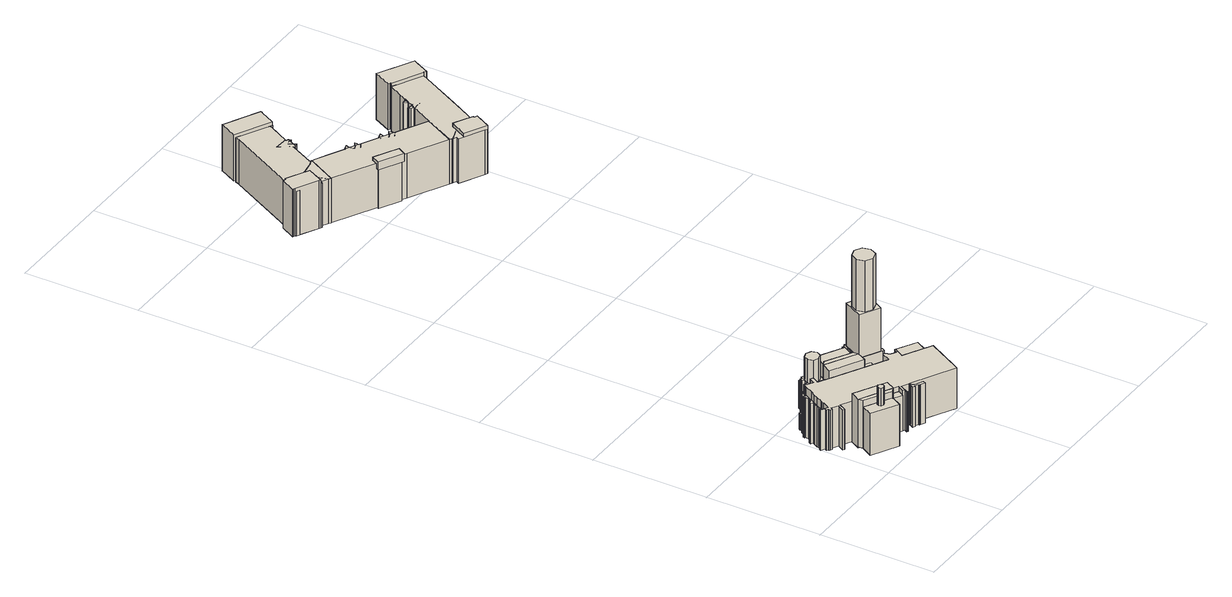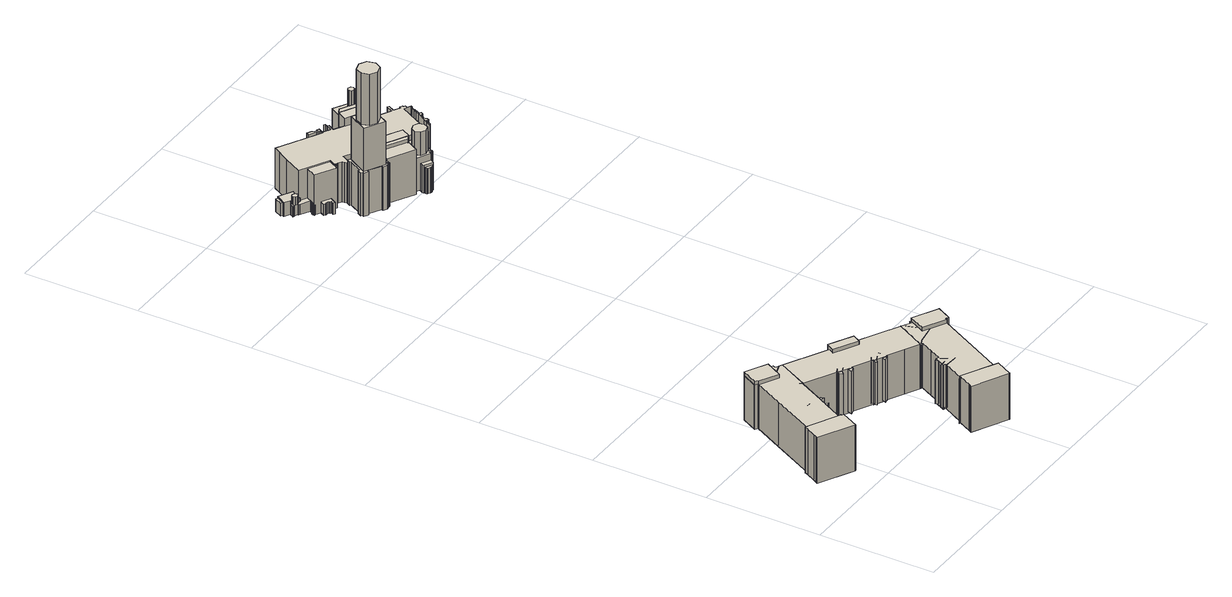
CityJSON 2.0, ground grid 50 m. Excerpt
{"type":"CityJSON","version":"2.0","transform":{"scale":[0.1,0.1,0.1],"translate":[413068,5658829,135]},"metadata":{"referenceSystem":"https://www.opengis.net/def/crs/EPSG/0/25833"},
"CityObjects":{
"building1":{"type":"Building","attributes":{"name":"St. Martin","Gemeindeschluessel":14612000,"QualitaetDacherkennung":100,"Geometrietyp2DReferenz":"3000","function":"31001_3041","roofType":"9999"},"children":["building1-1","building1-2","building1-3","building1-4","building1-5","building1-6","building1-7","building1-8","building1-9","building1-10","building1-11","building1-12","building1-13","building1-14","building1-15","building1-16","building1-17","building1-18","building1-19","building1-20","building1-21","building1-22","building1-23","building1-24","building1-25","building1-26","building1-27","building1-28","building1-29","building1-30"]},
"building1-1":{"type":"BuildingPart","attributes":{"Dachtyp_tdc":"tdcHipAndGableRoof","Dachneigung":68.82,"QualitaetDacherkennung":100,"Geometrietyp2DReferenz":"3000","measuredHeight":22.69,"roofType":"5000"},"parents":["building1"],"geometry":[{"type":"Solid","lod":"1","boundaries":[[[[0,1,2,3]],[[4,5,6,7]],[[3,5,4,0]],[[2,6,5,3]],[[1,7,6,2]],[[0,4,7,1]]]]}]},
"building1-2":{"type":"BuildingPart","attributes":{"Dachtyp_tdc":"tdcTentRoof","Dachneigung":77.51,"QualitaetDacherkennung":100,"Geometrietyp2DReferenz":"3000","measuredHeight":10.78,"roofType":"4000"},"parents":["building1"],"geometry":[{"type":"Solid","lod":"1","boundaries":[[[[8,9,10,11,12,13,14,15]],[[16,17,18,19,20,21,22,23]],[[15,17,16,8]],[[14,18,17,15]],[[13,19,18,14]],[[12,20,19,13]],[[11,21,20,12]],[[10,22,21,11]],[[9,23,22,10]],[[8,16,23,9]]]]}]},
"building1-3":{"type":"BuildingPart","attributes":{"Dachtyp_tdc":"tdcPyramidRoof","Dachneigung":63.6,"QualitaetDacherkennung":100,"Geometrietyp2DReferenz":"3000","measuredHeight":28.22,"roofType":"4000"},"parents":["building1"],"geometry":[{"type":"Solid","lod":"1","boundaries":[[[[24,25,26,27]],[[28,29,30,31]],[[27,29,28,24]],[[26,30,29,27]],[[25,31,30,26]],[[24,28,31,25]]]]}]},
"building1-4":{"type":"BuildingPart","attributes":{"Dachtyp_tdc":"tdcLeanToRoof","Dachneigung":0,"QualitaetDacherkennung":100,"Geometrietyp2DReferenz":"3000","measuredHeight":7.08,"roofType":"2100"},"parents":["building1"],"geometry":[{"type":"Solid","lod":"1","boundaries":[[[[32,33,34,35,36,37,38,39,40,41,42,43,44,45,46,47,48,49]],[[50,51,52,53,54,55,56,57,58,59,60,61,62,63,64,65,66,67]],[[49,51,50,32]],[[48,52,51,49]],[[47,53,52,48]],[[46,54,53,47]],[[45,55,54,46]],[[44,56,55,45]],[[43,57,56,44]],[[42,58,57,43]],[[41,59,58,42]],[[40,60,59,41]],[[39,61,60,40]],[[38,62,61,39]],[[37,63,62,38]],[[36,64,63,37]],[[35,65,64,36]],[[34,66,65,35]],[[33,67,66,34]],[[32,50,67,33]]]]}]},
"building1-5":{"type":"BuildingPart","attributes":{"Dachtyp_tdc":"tdcHipAndGableRoof","Dachneigung":76.79,"QualitaetDacherkennung":100,"Geometrietyp2DReferenz":"3000","measuredHeight":4.2,"roofType":"5000"},"parents":["building1"],"geometry":[{"type":"Solid","lod":"1","boundaries":[[[[68,69,70,71]],[[43,72,73,44]],[[71,72,43,68]],[[70,73,72,71]],[[69,44,73,70]],[[68,43,44,69]]]]}]},
"building1-6":{"type":"BuildingPart","attributes":{"Dachtyp_tdc":"tdcHipAndGableRoof","Dachneigung":63.6,"QualitaetDacherkennung":100,"Geometrietyp2DReferenz":"3000","measuredHeight":28.6,"roofType":"5000"},"parents":["building1"],"geometry":[{"type":"Solid","lod":"1","boundaries":[[[[74,75,26,25]],[[76,77,78,79]],[[25,77,76,74]],[[26,78,77,25]],[[75,79,78,26]],[[74,76,79,75]]]]}]},
"building1-7":{"type":"BuildingPart","attributes":{"Dachtyp_tdc":"tdcHipAndGableRoof","Dachneigung":50.81,"QualitaetDacherkennung":100,"Geometrietyp2DReferenz":"3000","measuredHeight":17.02,"roofType":"5000"},"parents":["building1"],"geometry":[{"type":"Solid","lod":"1","boundaries":[[[[80,81,82,83]],[[76,84,85,86]],[[83,84,76,80]],[[82,85,84,83]],[[81,86,85,82]],[[80,76,86,81]]]]}]},
"building1-8":{"type":"BuildingPart","attributes":{"Dachtyp_tdc":"tdcHipAndGableRoof","Dachneigung":49.84,"QualitaetDacherkennung":100,"Geometrietyp2DReferenz":"3000","measuredHeight":16.74,"roofType":"5000"},"parents":["building1"],"geometry":[{"type":"Solid","lod":"1","boundaries":[[[[87,88,89,90]],[[91,92,93,94]],[[90,92,91,87]],[[89,93,92,90]],[[88,94,93,89]],[[87,91,94,88]]]]}]},
"building1-9":{"type":"BuildingPart","attributes":{"Dachtyp_tdc":"tdcTentRoof","Dachneigung":72.78,"QualitaetDacherkennung":100,"Geometrietyp2DReferenz":"3000","measuredHeight":15.07,"roofType":"4000"},"parents":["building1"],"geometry":[{"type":"Solid","lod":"1","boundaries":[[[[95,96,97,98,99,100,101,102]],[[103,104,105,106,107,108,109,110]],[[102,104,103,95]],[[101,105,104,102]],[[100,106,105,101]],[[99,107,106,100]],[[98,108,107,99]],[[97,109,108,98]],[[96,110,109,97]],[[95,103,110,96]]]]}]},
"building1-10":{"type":"BuildingPart","attributes":{"Dachtyp_tdc":"tdcLeanToRoof","Dachneigung":0,"QualitaetDacherkennung":100,"Geometrietyp2DReferenz":"3000","measuredHeight":14.94,"roofType":"2100"},"parents":["building1"],"geometry":[{"type":"Solid","lod":"1","boundaries":[[[[111,112,113,114,115,116,117,118,119,120,121,122,123,124,125,126,127,128,129,130]],[[131,132,133,134,135,136,137,138,139,140,141,142,143,144,145,146,147,148,149,150]],[[130,132,131,111]],[[129,133,132,130]],[[128,134,133,129]],[[127,135,134,128]],[[126,136,135,127]],[[125,137,136,126]],[[124,138,137,125]],[[123,139,138,124]],[[122,140,139,123]],[[121,141,140,122]],[[120,142,141,121]],[[119,143,142,120]],[[118,144,143,119]],[[117,145,144,118]],[[116,146,145,117]],[[115,147,146,116]],[[114,148,147,115]],[[113,149,148,114]],[[112,150,149,113]],[[111,131,150,112]]]]}]},
"building1-11":{"type":"BuildingPart","attributes":{"Dachtyp_tdc":"tdcHipAndGableRoof","Dachneigung":56.53,"QualitaetDacherkennung":100,"Geometrietyp2DReferenz":"3000","measuredHeight":28.42,"roofType":"5000"},"parents":["building1"],"geometry":[{"type":"Solid","lod":"1","boundaries":[[[[151,152,153,154,155,156,157,158,159,160,161,162,163,164,165,166,167,168,169,170,171,172,173,174,175,176,177,178,179,180,181,182,183,184,185,186,187,188,189,190,191,192,193,194,195,196,197,198,199,200,201,202,203,204,205,206,207,208,209,210,211,212,213,214,215,216,217,218,219,220,221,222,223,224,225,226,227,228,229,230,231,232,233,234,235,236,237,238,239,240,241,242,243,244,245,246,247,248,249,250,251,252,253,254]],[[255,256,257,258,259,260,261,262,263,264,265,266,267,268,269,270,271,272,273,274,275,276,277,278,279,280,281,282,283,284,285,286,287,288,289,290,291,292,293,294,295,296,297,298,299,300,301,302,303,304,305,306,307,308,309,310,311,312,313,314,315,316,317,318,319,320,321,322,323,324,325,326,327,328,329,330,331,332,333,334,335,336,337,338,339,340,341,342,343,344,345,346,347,348,349,350,351,352,353,354,355,356,357,358]],[[254,256,255,151]],[[253,257,256,254]],[[252,258,257,253]],[[251,259,258,252]],[[250,260,259,251]],[[249,261,260,250]],[[248,262,261,249]],[[247,263,262,248]],[[246,264,263,247]],[[245,265,264,246]],[[244,266,265,245]],[[243,267,266,244]],[[242,268,267,243]],[[241,269,268,242]],[[240,270,269,241]],[[239,271,270,240]],[[238,272,271,239]],[[237,273,272,238]],[[236,274,273,237]],[[235,275,274,236]],[[234,276,275,235]],[[233,277,276,234]],[[232,278,277,233]],[[231,279,278,232]],[[230,280,279,231]],[[229,281,280,230]],[[228,282,281,229]],[[227,283,282,228]],[[226,284,283,227]],[[225,285,284,226]],[[224,286,285,225]],[[223,287,286,224]],[[222,288,287,223]],[[221,289,288,222]],[[220,290,289,221]],[[219,291,290,220]],[[218,292,291,219]],[[217,293,292,218]],[[216,294,293,217]],[[215,295,294,216]],[[214,296,295,215]],[[213,297,296,214]],[[212,298,297,213]],[[211,299,298,212]],[[210,300,299,211]],[[209,301,300,210]],[[208,302,301,209]],[[207,303,302,208]],[[206,304,303,207]],[[205,305,304,206]],[[204,306,305,205]],[[203,307,306,204]],[[202,308,307,203]],[[201,309,308,202]],[[200,310,309,201]],[[199,311,310,200]],[[198,312,311,199]],[[197,313,312,198]],[[196,314,313,197]],[[195,315,314,196]],[[194,316,315,195]],[[193,317,316,194]],[[192,318,317,193]],[[191,319,318,192]],[[190,320,319,191]],[[189,321,320,190]],[[188,322,321,189]],[[187,323,322,188]],[[186,324,323,187]],[[185,325,324,186]],[[184,326,325,185]],[[183,327,326,184]],[[182,328,327,183]],[[181,329,328,182]],[[180,330,329,181]],[[179,331,330,180]],[[178,332,331,179]],[[177,333,332,178]],[[176,334,333,177]],[[175,335,334,176]],[[174,336,335,175]],[[173,337,336,174]],[[172,338,337,173]],[[171,339,338,172]],[[170,340,339,171]],[[169,341,340,170]],[[168,342,341,169]],[[167,343,342,168]],[[166,344,343,167]],[[165,345,344,166]],[[164,346,345,165]],[[163,347,346,164]],[[162,348,347,163]],[[161,349,348,162]],[[160,350,349,161]],[[159,351,350,160]],[[158,352,351,159]],[[157,353,352,158]],[[156,354,353,157]],[[155,355,354,156]],[[154,356,355,155]],[[153,357,356,154]],[[152,358,357,153]],[[151,255,358,152]]]]}]},
"building1-12":{"type":"BuildingPart","attributes":{"Dachtyp_tdc":"tdcGableRoof","Dachneigung":63.67,"QualitaetDacherkennung":100,"Geometrietyp2DReferenz":"3000","measuredHeight":15.06,"roofType":"3100"},"parents":["building1"],"geometry":[{"type":"Solid","lod":"1","boundaries":[[[[359,360,361,362,363]],[[364,365,366,367,368]],[[363,365,364,359]],[[362,366,365,363]],[[361,367,366,362]],[[360,368,367,361]],[[359,364,368,360]]]]}]},
"building1-13":{"type":"BuildingPart","attributes":{"Dachtyp_tdc":"tdcTentRoof","Dachneigung":75.73,"QualitaetDacherkennung":100,"Geometrietyp2DReferenz":"3000","measuredHeight":15.06,"roofType":"4000"},"parents":["building1"],"geometry":[{"type":"Solid","lod":"1","boundaries":[[[[369,370,371,372,373,374,375,376,377,378,379,380,381]],[[382,368,383,384,385,386,387,388,389,390,391,392,364]],[[381,368,382,369]],[[380,383,368,381]],[[379,384,383,380]],[[378,385,384,379]],[[377,386,385,378]],[[376,387,386,377]],[[375,388,387,376]],[[374,389,388,375]],[[373,390,389,374]],[[372,391,390,373]],[[371,392,391,372]],[[370,364,392,371]],[[369,382,364,370]]]]}]},
"building1-14":{"type":"BuildingPart","attributes":{"Dachtyp_tdc":"tdcLeanToRoof","Dachneigung":0,"QualitaetDacherkennung":100,"Geometrietyp2DReferenz":"3000","measuredHeight":13.49,"roofType":"2100"},"parents":["building1"],"geometry":[{"type":"Solid","lod":"1","boundaries":[[[[393,394,395,396]],[[397,398,399,400]],[[396,398,397,393]],[[395,399,398,396]],[[394,400,399,395]],[[393,397,400,394]]]]}]},
"building1-15":{"type":"BuildingPart","attributes":{"Dachtyp_tdc":"tdcHipAndGableRoof","Dachneigung":63.6,"QualitaetDacherkennung":100,"Geometrietyp2DReferenz":"3000","measuredHeight":28.35,"roofType":"5000"},"parents":["building1"],"geometry":[{"type":"Solid","lod":"1","boundaries":[[[[401,402,403,404]],[[91,405,406,407]],[[404,405,91,401]],[[403,406,405,404]],[[402,407,406,403]],[[401,91,407,402]]]]}]},
"building1-16":{"type":"BuildingPart","attributes":{"Dachtyp_tdc":"tdcPyramidRoof","Dachneigung":63.6,"QualitaetDacherkennung":100,"Geometrietyp2DReferenz":"3000","measuredHeight":28.27,"roofType":"4000"},"parents":["building1"],"geometry":[{"type":"Solid","lod":"1","boundaries":[[[[408,404,403,409]],[[398,410,411,412]],[[409,410,398,408]],[[403,411,410,409]],[[404,412,411,403]],[[408,398,412,404]]]]}]},
"building1-17":{"type":"BuildingPart","attributes":{"Dachtyp_tdc":"tdcGableRoof","Dachneigung":59.53,"QualitaetDacherkennung":100,"Geometrietyp2DReferenz":"3000","measuredHeight":25.54,"roofType":"3100"},"parents":["building1"],"geometry":[{"type":"Solid","lod":"1","boundaries":[[[[413,414,415,416]],[[398,417,418,410]],[[416,417,398,413]],[[415,418,417,416]],[[414,410,418,415]],[[413,398,410,414]]]]}]},
"building1-18":{"type":"BuildingPart","attributes":{"Dachtyp_tdc":"tdcHipAndGableRoof","Dachneigung":44.56,"QualitaetDacherkennung":100,"Geometrietyp2DReferenz":"3000","measuredHeight":17.36,"roofType":"5000"},"parents":["building1"],"geometry":[{"type":"Solid","lod":"1","boundaries":[[[[419,420,421,422]],[[423,424,425,426]],[[422,424,423,419]],[[421,425,424,422]],[[420,426,425,421]],[[419,423,426,420]]]]}]},
"building1-19":{"type":"BuildingPart","attributes":{"Dachtyp_tdc":"tdcLeanToRoof","Dachneigung":0,"QualitaetDacherkennung":100,"Geometrietyp2DReferenz":"3000","measuredHeight":13.47,"roofType":"2100"},"parents":["building1"],"geometry":[{"type":"Solid","lod":"1","boundaries":[[[[427,428,429,430]],[[431,432,410,418]],[[430,432,431,427]],[[429,410,432,430]],[[428,418,410,429]],[[427,431,418,428]]]]}]},
"building1-20":{"type":"BuildingPart","attributes":{"Dachtyp_tdc":"tdcLeanToRoof","Dachneigung":0,"QualitaetDacherkennung":100,"Geometrietyp2DReferenz":"3000","measuredHeight":13.6,"roofType":"2100"},"parents":["building1"],"geometry":[{"type":"Solid","lod":"1","boundaries":[[[[433,434,435,436]],[[437,438,439,440]],[[436,438,437,433]],[[435,439,438,436]],[[434,440,439,435]],[[433,437,440,434]]]]}]},
"building1-21":{"type":"BuildingPart","attributes":{"Dachtyp_tdc":"tdcLeanToRoof","Dachneigung":0,"QualitaetDacherkennung":100,"Geometrietyp2DReferenz":"3000","measuredHeight":14.94,"roofType":"2100"},"parents":["building1"],"geometry":[{"type":"Solid","lod":"1","boundaries":[[[[441,442,443,444]],[[445,446,447,448]],[[444,446,445,441]],[[443,447,446,444]],[[442,448,447,443]],[[441,445,448,442]]]]}]},
"building1-22":{"type":"BuildingPart","attributes":{"Dachtyp_tdc":"tdcTentRoof","Dachneigung":82.17,"QualitaetDacherkennung":100,"Geometrietyp2DReferenz":"3000","measuredHeight":38.2,"roofType":"4000"},"parents":["building1"],"geometry":[{"type":"Solid","lod":"1","boundaries":[[[[449,450,451,452,453,454,455,456]],[[457,458,459,460,461,462,463,464]],[[456,458,457,449]],[[455,459,458,456]],[[454,460,459,455]],[[453,461,460,454]],[[452,462,461,453]],[[451,463,462,452]],[[450,464,463,451]],[[449,457,464,450]]]]}]},
"building1-23":{"type":"BuildingPart","attributes":{"Dachtyp_tdc":"tdcLeanToRoof","Dachneigung":0,"QualitaetDacherkennung":100,"Geometrietyp2DReferenz":"3000","measuredHeight":19.32,"roofType":"2100"},"parents":["building1"],"geometry":[{"type":"Solid","lod":"1","boundaries":[[[[465,466,467,468]],[[469,470,471,472]],[[468,470,469,465]],[[467,471,470,468]],[[466,472,471,467]],[[465,469,472,466]]]]}]},
"building1-24":{"type":"BuildingPart","attributes":{"Dachtyp_tdc":"tdcLeanToRoof","Dachneigung":0,"QualitaetDacherkennung":100,"Geometrietyp2DReferenz":"3000","measuredHeight":19.41,"roofType":"2100"},"parents":["building1"],"geometry":[{"type":"Solid","lod":"1","boundaries":[[[[473,474,475,476,477,478,479,480,481,482,483,484,485,486,487,488,489,490,491,492,493,494,495,496,497,498,499,500,501]],[[502,503,504,505,506,507,437,508,509,510,511,512,513,514,515,516,517,518,519,520,521,522,523,524,525,526,527,528,529]],[[501,503,502,473]],[[500,504,503,501]],[[499,505,504,500]],[[498,506,505,499]],[[497,507,506,498]],[[496,437,507,497]],[[495,508,437,496]],[[494,509,508,495]],[[493,510,509,494]],[[492,511,510,493]],[[491,512,511,492]],[[490,513,512,491]],[[489,514,513,490]],[[488,515,514,489]],[[487,516,515,488]],[[486,517,516,487]],[[485,518,517,486]],[[484,519,518,485]],[[483,520,519,484]],[[482,521,520,483]],[[481,522,521,482]],[[480,523,522,481]],[[479,524,523,480]],[[478,525,524,479]],[[477,526,525,478]],[[476,527,526,477]],[[475,528,527,476]],[[474,529,528,475]],[[473,502,529,474]]]]}]},
"building1-25":{"type":"BuildingPart","attributes":{"Dachtyp_tdc":"tdcGableRoof","Dachneigung":49.99,"QualitaetDacherkennung":100,"Geometrietyp2DReferenz":"3000","measuredHeight":20.84,"roofType":"3100"},"parents":["building1"],"geometry":[{"type":"Solid","lod":"1","boundaries":[[[[530,531,532,533]],[[445,534,535,446]],[[533,534,445,530]],[[532,535,534,533]],[[531,446,535,532]],[[530,445,446,531]]]]}]},
"building1-26":{"type":"BuildingPart","attributes":{"Dachtyp_tdc":"tdcGableRoof","Dachneigung":50.16,"QualitaetDacherkennung":100,"Geometrietyp2DReferenz":"3000","measuredHeight":6.38,"roofType":"3100"},"parents":["building1"],"geometry":[{"type":"Solid","lod":"1","boundaries":[[[[536,537,538,539,540,541,542,543,544,545,546,547,548,549,550,551]],[[552,553,554,555,556,557,558,559,560,561,562,563,564,565,566,567]],[[550,553,552,551]],[[549,554,553,550]],[[548,555,554,549]],[[547,556,555,548]],[[546,557,556,547]],[[545,558,557,546]],[[544,559,558,545]],[[543,560,559,544]],[[542,561,560,543]],[[541,562,561,542]],[[540,563,562,541]],[[539,564,563,540]],[[538,565,564,539]],[[537,566,565,538]],[[536,567,566,537]],[[551,552,567,536]]]]}]},
"building1-27":{"type":"BuildingPart","attributes":{"Dachtyp_tdc":"tdcHipAndGableRoof","Dachneigung":49.87,"QualitaetDacherkennung":100,"Geometrietyp2DReferenz":"3000","measuredHeight":7.67,"roofType":"5000"},"parents":["building1"],"geometry":[{"type":"Solid","lod":"1","boundaries":[[[[568,569,570,571,572,573,574,575,576,577]],[[578,275,579,580,581,582,583,584,585,586]],[[577,578,586,568]],[[576,275,578,577]],[[575,579,275,576]],[[574,580,579,575]],[[573,581,580,574]],[[572,582,581,573]],[[571,583,582,572]],[[570,584,583,571]],[[569,585,584,570]],[[568,586,585,569]]]]}]},
"building1-28":{"type":"BuildingPart","attributes":{"Dachtyp_tdc":"tdcLeanToRoof","Dachneigung":0,"QualitaetDacherkennung":100,"Geometrietyp2DReferenz":"3000","measuredHeight":4.58,"roofType":"2100"},"parents":["building1"],"geometry":[{"type":"Solid","lod":"1","boundaries":[[[[587,588,589,590,591,592,593,594,595,596,597,598,599,600,601,602,603,604,605,606,607,608,609]],[[610,611,612,613,614,615,616,617,618,619,620,621,622,623,624,625,626,627,628,629,630,631,632]],[[609,611,610,587]],[[608,612,611,609]],[[607,613,612,608]],[[606,614,613,607]],[[605,615,614,606]],[[604,616,615,605]],[[603,617,616,604]],[[602,618,617,603]],[[601,619,618,602]],[[600,620,619,601]],[[599,621,620,600]],[[598,622,621,599]],[[597,623,622,598]],[[596,624,623,597]],[[595,625,624,596]],[[594,626,625,595]],[[593,627,626,594]],[[592,628,627,593]],[[591,629,628,592]],[[590,630,629,591]],[[589,631,630,590]],[[588,632,631,589]],[[587,610,632,588]]]]}]},
"building1-29":{"type":"BuildingPart","attributes":{"Dachtyp_tdc":"tdcTentRoof","Dachneigung":47.16,"QualitaetDacherkennung":100,"Geometrietyp2DReferenz":"3000","measuredHeight":4.19,"roofType":"4000"},"parents":["building1"],"geometry":[{"type":"Solid","lod":"1","boundaries":[[[[633,634,635,636,637,638,639,640]],[[641,642,643,644,645,646,647,648]],[[640,642,641,633]],[[639,643,642,640]],[[638,644,643,639]],[[637,645,644,638]],[[636,646,645,637]],[[635,647,646,636]],[[634,648,647,635]],[[633,641,648,634]]]]}]},
"building1-30":{"type":"BuildingPart","attributes":{"Dachtyp_tdc":"tdcHipAndGableRoof","Dachneigung":76.8,"QualitaetDacherkennung":100,"Geometrietyp2DReferenz":"3000","measuredHeight":6.94,"roofType":"5000"},"parents":["building1"],"geometry":[{"type":"Solid","lod":"1","boundaries":[[[[649,650,651,652]],[[653,654,655,656]],[[652,654,653,649]],[[651,655,654,652]],[[650,656,655,651]],[[649,653,656,650]]]]}]},
"building2":{"type":"Building","attributes":{"name":"Landesamt für Geobasisinformation Sachsen","Gemeindeschluessel":14612000,"QualitaetDacherkennung":100,"Geometrietyp2DReferenz":"3000","function":"31001_3010","roofType":"9999"},"children":["building2-1","building2-2","building2-3","building2-4","building2-5","building2-6","building2-7","building2-8","building2-9","building2-10","building2-11","building2-12"]},
"building2-1":{"type":"BuildingPart","attributes":{"Dachtyp_tdc":"tdcGambrelRoof","Dachneigung":39.27,"QualitaetDacherkennung":100,"Geometrietyp2DReferenz":"3000","measuredHeight":21.14,"roofType":"9999"},"parents":["building2"],"geometry":[{"type":"Solid","lod":"1","boundaries":[[[[657,658,659,660,661,662,663,664,665,666,667,668,669,670,671]],[[672,673,674,675,676,677,678,679,680,681,682,683,684,685,686]],[[671,673,672,657]],[[670,674,673,671]],[[669,675,674,670]],[[668,676,675,669]],[[667,677,676,668]],[[666,678,677,667]],[[665,679,678,666]],[[664,680,679,665]],[[663,681,680,664]],[[662,682,681,663]],[[661,683,682,662]],[[660,684,683,661]],[[659,685,684,660]],[[658,686,685,659]],[[657,672,686,658]]]]}]},
"building2-2":{"type":"BuildingPart","attributes":{"Dachtyp_tdc":"tdcHipRoof","Dachneigung":19.8,"QualitaetDacherkennung":100,"Geometrietyp2DReferenz":"3000","measuredHeight":22.35,"roofType":"3200"},"parents":["building2"],"geometry":[{"type":"Solid","lod":"1","boundaries":[[[[687,688,689,690,691,692,693,694,695,696,697]],[[698,699,700,701,702,703,704,705,706,707,708]],[[697,699,698,687]],[[696,700,699,697]],[[695,701,700,696]],[[694,702,701,695]],[[693,703,702,694]],[[692,704,703,693]],[[691,705,704,692]],[[690,706,705,691]],[[689,707,706,690]],[[688,708,707,689]],[[687,698,708,688]]]]}]},
"building2-3":{"type":"BuildingPart","attributes":{"Dachtyp_tdc":"tdcGambrelRoof","Dachneigung":39.27,"QualitaetDacherkennung":100,"Geometrietyp2DReferenz":"3000","measuredHeight":21.13,"roofType":"9999"},"parents":["building2"],"geometry":[{"type":"Solid","lod":"1","boundaries":[[[[709,710,711,712,713,714,715,716,717,718,719,720,721,722,723]],[[724,725,726,727,728,729,730,731,732,733,734,735,736,737,738]],[[723,725,724,709]],[[722,726,725,723]],[[721,727,726,722]],[[720,728,727,721]],[[719,729,728,720]],[[718,730,729,719]],[[717,731,730,718]],[[716,732,731,717]],[[715,733,732,716]],[[714,734,733,715]],[[713,735,734,714]],[[712,736,735,713]],[[711,737,736,712]],[[710,738,737,711]],[[709,724,738,710]]]]}]},
"building2-4":{"type":"BuildingPart","attributes":{"Dachtyp_tdc":"tdcGambrelRoof","Dachneigung":37.92,"QualitaetDacherkennung":100,"Geometrietyp2DReferenz":"3000","measuredHeight":20.84,"roofType":"9999"},"parents":["building2"],"geometry":[{"type":"Solid","lod":"1","boundaries":[[[[739,740,741,742,743,744,745,746,747,748,749,750,751,752,753,754]],[[755,756,757,758,759,760,761,762,763,764,765,766,767,768,769,770]],[[754,756,755,739]],[[753,757,756,754]],[[752,758,757,753]],[[751,759,758,752]],[[750,760,759,751]],[[749,761,760,750]],[[748,762,761,749]],[[747,763,762,748]],[[746,764,763,747]],[[745,765,764,746]],[[744,766,765,745]],[[743,767,766,744]],[[742,768,767,743]],[[741,769,768,742]],[[740,770,769,741]],[[739,755,770,740]]]]}]},
"building2-5":{"type":"BuildingPart","attributes":{"Dachtyp_tdc":"tdcGambrelRoof","Dachneigung":37.93,"QualitaetDacherkennung":100,"Geometrietyp2DReferenz":"3000","measuredHeight":20.9,"roofType":"9999"},"parents":["building2"],"geometry":[{"type":"Solid","lod":"1","boundaries":[[[[771,772,773,774,775,776,777,778,779,780,781,782,783,784]],[[785,786,787,788,789,790,791,792,793,794,795,796,797,798]],[[784,786,785,771]],[[783,787,786,784]],[[782,788,787,783]],[[781,789,788,782]],[[780,790,789,781]],[[779,791,790,780]],[[778,792,791,779]],[[777,793,792,778]],[[776,794,793,777]],[[775,795,794,776]],[[774,796,795,775]],[[773,797,796,774]],[[772,798,797,773]],[[771,785,798,772]]]]}]},
"building2-6":{"type":"BuildingPart","attributes":{"Dachtyp_tdc":"tdcGambrelHipGambrelRoof","Dachneigung":20.12,"QualitaetDacherkennung":100,"Geometrietyp2DReferenz":"3000","measuredHeight":22.38,"roofType":"9999"},"parents":["building2"],"geometry":[{"type":"Solid","lod":"1","boundaries":[[[[799,800,801,802,803,804,805,806,807,808,809,810,811,812,813,814,815,816,817,818,819,820,821,822,823,824,825]],[[826,827,828,829,830,831,832,833,834,835,836,837,838,839,840,841,842,843,844,845,846,707,847,848,849,850,851]],[[825,827,826,799]],[[824,828,827,825]],[[823,829,828,824]],[[822,830,829,823]],[[821,831,830,822]],[[820,832,831,821]],[[819,833,832,820]],[[818,834,833,819]],[[817,835,834,818]],[[816,836,835,817]],[[815,837,836,816]],[[814,838,837,815]],[[813,839,838,814]],[[812,840,839,813]],[[811,841,840,812]],[[810,842,841,811]],[[809,843,842,810]],[[808,844,843,809]],[[807,845,844,808]],[[806,846,845,807]],[[805,707,846,806]],[[804,847,707,805]],[[803,848,847,804]],[[802,849,848,803]],[[801,850,849,802]],[[800,851,850,801]],[[799,826,851,800]]]]}]},
"building2-7":{"type":"BuildingPart","attributes":{"Dachtyp_tdc":"tdcGambrelHipGambrelRoof","Dachneigung":20.6,"QualitaetDacherkennung":100,"Geometrietyp2DReferenz":"3000","measuredHeight":22.37,"roofType":"9999"},"parents":["building2"],"geometry":[{"type":"Solid","lod":"1","boundaries":[[[[852,853,854,855,856,857,858,859,860,861,862,863,864,865,866,867,868,869,870,871,872,873]],[[874,875,876,877,878,879,880,881,882,883,884,885,886,887,888,889,890,891,892,893,894,895]],[[873,875,874,852]],[[872,876,875,873]],[[871,877,876,872]],[[870,878,877,871]],[[869,879,878,870]],[[868,880,879,869]],[[867,881,880,868]],[[866,882,881,867]],[[865,883,882,866]],[[864,884,883,865]],[[863,885,884,864]],[[862,886,885,863]],[[861,887,886,862]],[[860,888,887,861]],[[859,889,888,860]],[[858,890,889,859]],[[857,891,890,858]],[[856,892,891,857]],[[855,893,892,856]],[[854,894,893,855]],[[853,895,894,854]],[[852,874,895,853]]]]}]},
"building2-8":{"type":"BuildingPart","attributes":{"Dachtyp_tdc":"tdcHipRoof","Dachneigung":22,"QualitaetDacherkennung":100,"Geometrietyp2DReferenz":"3000","measuredHeight":21.59,"roofType":"3200"},"parents":["building2"],"geometry":[{"type":"Solid","lod":"1","boundaries":[[[[896,897,898,899,900,901,902,903,904,905,906,907,908,909,910,911,912]],[[913,914,915,916,917,918,919,920,921,922,923,924,925,926,927,928,929]],[[912,914,913,896]],[[911,915,914,912]],[[910,916,915,911]],[[909,917,916,910]],[[908,918,917,909]],[[907,919,918,908]],[[906,920,919,907]],[[905,921,920,906]],[[904,922,921,905]],[[903,923,922,904]],[[902,924,923,903]],[[901,925,924,902]],[[900,926,925,901]],[[899,927,926,900]],[[898,928,927,899]],[[897,929,928,898]],[[896,913,929,897]]]]}]},
"building2-9":{"type":"BuildingPart","attributes":{"Dachtyp_tdc":"tdcHipAndHippedGRoof","Dachneigung":16.42,"QualitaetDacherkennung":100,"Geometrietyp2DReferenz":"3000","measuredHeight":4.61,"roofType":"9999"},"parents":["building2"],"geometry":[{"type":"Solid","lod":"1","boundaries":[[[[930,931,932,933]],[[934,935,936,937]],[[933,935,934,930]],[[932,936,935,933]],[[931,937,936,932]],[[930,934,937,931]]]]}]},
"building2-10":{"type":"BuildingPart","attributes":{"Dachtyp_tdc":"tdcHipRoof","Dachneigung":19.8,"QualitaetDacherkennung":100,"Geometrietyp2DReferenz":"3000","measuredHeight":22.36,"roofType":"3200"},"parents":["building2"],"geometry":[{"type":"Solid","lod":"1","boundaries":[[[[938,939,940,941,942,943]],[[944,875,877,879,945,946]],[[943,875,944,938]],[[942,877,875,943]],[[941,879,877,942]],[[940,945,879,941]],[[939,946,945,940]],[[938,944,946,939]]]]}]},
"building2-11":{"type":"BuildingPart","attributes":{"Dachtyp_tdc":"tdcHipRoof","Dachneigung":22,"QualitaetDacherkennung":100,"Geometrietyp2DReferenz":"3000","measuredHeight":21.55,"roofType":"3200"},"parents":["building2"],"geometry":[{"type":"Solid","lod":"1","boundaries":[[[[947,948,949,950,951,952,953,954,955,956,957]],[[958,959,960,961,962,963,964,965,966,967,968]],[[957,959,958,947]],[[956,960,959,957]],[[955,961,960,956]],[[954,962,961,955]],[[953,963,962,954]],[[952,964,963,953]],[[951,965,964,952]],[[950,966,965,951]],[[949,967,966,950]],[[948,968,967,949]],[[947,958,968,948]]]]}]},
"building2-12":{"type":"BuildingPart","attributes":{"Dachtyp_tdc":"tdcGambrelRoof","Dachneigung":20.58,"QualitaetDacherkennung":100,"Geometrietyp2DReferenz":"3000","measuredHeight":22.38,"roofType":"9999"},"parents":["building2"],"geometry":[{"type":"Solid","lod":"1","boundaries":[[[[969,970,971,972,812,973,974,975,976,977,978,979,980,981,982,861,983,984,985,986,987,988,989,990,991]],[[992,993,994,995,996,997,998,999,1000,1001,887,1002,1003,1004,1005,1006,1007,1008,1009,1010,1011,840,1012,1013,1014]],[[991,993,992,969]],[[990,994,993,991]],[[989,995,994,990]],[[988,996,995,989]],[[987,997,996,988]],[[986,998,997,987]],[[985,999,998,986]],[[984,1000,999,985]],[[983,1001,1000,984]],[[861,887,1001,983]],[[982,1002,887,861]],[[981,1003,1002,982]],[[980,1004,1003,981]],[[979,1005,1004,980]],[[978,1006,1005,979]],[[977,1007,1006,978]],[[976,1008,1007,977]],[[975,1009,1008,976]],[[974,1010,1009,975]],[[973,1011,1010,974]],[[812,840,1011,973]],[[972,1012,840,812]],[[971,1013,1012,972]],[[970,1014,1013,971]],[[969,992,1014,970]]]]}]}
},
"vertices":[
[204,104,191],[93,166,191],[67,119,191],[178,58,191],[204,104,4],[178,58,4],[67,119,4],[93,166,4],
[146,105,276],[151,115,276],[148,125,276],[138,130,276],[128,126,276],[123,117,276],[127,107,276],[136,102,276],[146,105,197],[136,102,197],[127,107,197],[123,117,197],[128,126,197],[138,130,197],[148,125,197],[151,115,197],
[204,104,219],[226,114,219],[91,188,219],[93,166,219],[204,104,5],[93,166,5],[91,188,5],[226,114,5],
[98,445,75],[97,440,75],[85,443,75],[84,442,75],[84,441,75],[83,440,75],[79,438,75],[80,434,75],[80,433,75],[75,424,75],[64,404,75],[89,391,75],[109,427,75],[112,433,75],[118,443,75],[117,443,75],[111,445,75],[110,442,75],[98,445,4],[110,442,4],[111,445,4],[117,443,4],[118,443,4],[112,433,4],[109,427,4],[89,391,4],[64,404,4],[75,424,4],[80,433,4],[80,434,4],[79,438,4],[83,440,4],[84,441,4],[84,442,4],[85,443,4],[97,440,4],
[89,391,105],[109,427,105],[98,432,105],[79,397,105],[79,397,75],[98,432,75],
[248,154,219],[113,228,219],[248,154,1],[226,114,1],[91,188,1],[113,228,1],
[248,154,161],[233,126,161],[276,102,161],[292,130,161],[292,130,1],[276,102,1],[233,126,1],
[203,383,161],[219,412,161],[175,436,161],[159,408,161],[203,383,4],[159,408,4],[175,436,4],[219,412,4],
[189,483,257],[178,463,257],[185,440,257],[206,430,257],[228,437,257],[239,457,257],[232,479,257],[211,490,257],[189,483,152],[211,490,152],[232,479,152],[239,457,152],[228,437,152],[206,430,152],[185,440,152],[178,463,152],
[164,443,152],[223,411,152],[258,474,152],[201,505,152],[195,495,152],[189,499,152],[188,500,152],[184,496,152],[184,493,152],[185,492,152],[186,490,152],[190,483,152],[180,465,152],[171,464,152],[170,465,152],[169,465,152],[166,461,152],[164,456,152],[165,456,152],[170,452,152],[164,443,2],[170,452,2],[165,456,2],[164,456,2],[166,461,2],[169,465,2],[170,465,2],[171,464,2],[180,465,2],[190,483,2],[186,490,2],[185,492,2],[184,493,2],[184,496,2],[188,500,2],[189,499,2],[195,495,2],[201,505,2],[258,474,2],[223,411,2],
[122,435,184],[123,441,184],[118,443,184],[112,433,184],[109,427,184],[89,391,184],[79,373,184],[69,354,184],[56,330,184],[51,321,184],[50,320,184],[47,313,184],[31,284,184],[5,298,184],[25,335,184],[34,350,184],[54,387,184],[64,404,184],[75,424,184],[73,422,184],[69,422,184],[60,405,184],[58,402,184],[55,397,184],[47,402,184],[42,394,184],[45,393,184],[46,380,184],[41,373,184],[37,365,184],[26,361,184],[24,363,184],[19,354,184],[28,348,184],[22,338,184],[14,322,184],[15,317,184],[8,304,184],[4,304,184],[2,301,184],[1,298,184],[17,288,184],[14,283,184],[12,279,184],[19,275,184],[19,274,184],[16,270,184],[21,267,184],[27,264,184],[32,271,184],[60,255,184],[45,228,184],[52,224,184],[68,253,184],[292,130,184],[276,102,184],[283,98,184],[276,86,184],[282,82,184],[277,87,184],[297,122,184],[325,106,184],[323,103,184],[325,100,184],[324,96,184],[316,82,184],[325,78,184],[326,82,184],[343,74,184],[341,70,184],[342,68,184],[343,68,184],[346,67,184],[364,57,184],[371,69,184],[337,85,184],[333,89,184],[330,94,184],[329,100,184],[330,106,184],[331,108,184],[514,8,184],[531,38,184],[557,86,184],[600,165,184],[481,230,184],[504,271,184],[500,273,184],[491,258,184],[483,263,184],[479,265,184],[465,274,184],[463,284,184],[460,294,184],[460,295,184],[454,298,184],[453,297,184],[431,258,184],[203,383,184],[159,408,184],[175,436,184],[175,437,184],[164,443,184],[150,419,184],[122,435,3],[150,419,3],[164,443,3],[175,437,3],[175,436,3],[159,408,3],[203,383,3],[431,258,3],[453,297,3],[454,298,3],[460,295,3],[460,294,3],[463,284,3],[465,274,3],[479,265,3],[483,263,3],[491,258,3],[500,273,3],[504,271,3],[481,230,3],[600,165,3],[557,86,3],[531,38,3],[514,8,3],[331,108,3],[330,106,3],[329,100,3],[330,94,3],[333,89,3],[337,85,3],[371,69,3],[364,57,3],[346,67,3],[343,68,3],[342,68,3],[341,70,3],[343,74,3],[326,82,3],[325,78,3],[316,82,3],[324,96,3],[325,100,3],[323,103,3],[325,106,3],[297,122,3],[277,87,3],[282,82,3],[276,86,3],[283,98,3],[276,102,3],[292,130,3],[68,253,3],[52,224,3],[45,228,3],[60,255,3],[32,271,3],[27,264,3],[21,267,3],[16,270,3],[19,274,3],[19,275,3],[12,279,3],[14,283,3],[17,288,3],[1,298,3],[2,301,3],[4,304,3],[8,304,3],[15,317,3],[14,322,3],[22,338,3],[28,348,3],[19,354,3],[24,363,3],[26,361,3],[37,365,3],[41,373,3],[46,380,3],[45,393,3],[42,394,3],[47,402,3],[55,397,3],[58,402,3],[60,405,3],[69,422,3],[73,422,3],[75,424,3],[64,404,3],[54,387,3],[34,350,3],[25,335,3],[5,298,3],[31,284,3],[47,313,3],[50,320,3],[51,321,3],[56,330,3],[69,354,3],[79,373,3],[89,391,3],[109,427,3],[112,433,3],[118,443,3],[123,441,3],
[249,502,124],[211,522,124],[201,505,124],[242,483,124],[249,496,124],[249,502,1],[249,496,1],[242,483,1],[201,505,1],[211,522,1],
[227,513,115],[249,502,115],[248,508,115],[248,511,115],[248,517,115],[245,520,115],[235,525,115],[231,528,115],[228,527,115],[225,526,115],[218,524,115],[212,523,115],[211,522,115],[227,513,1],[212,523,1],[218,524,1],[225,526,1],[228,527,1],[231,528,1],[235,525,1],[245,520,1],[248,517,1],[248,511,1],[248,508,1],
[268,470,140],[258,474,140],[231,426,140],[247,433,140],[268,470,5],[247,433,5],[231,426,5],[258,474,5],
[203,383,219],[339,309,219],[361,349,219],[225,423,219],[225,423,4],[361,349,4],[339,309,4],
[247,433,219],[358,371,219],[358,371,5],[361,349,5],[225,423,5],
[247,433,206],[358,371,206],[388,426,206],[277,487,206],[277,487,5],[388,426,5],
[359,348,164],[339,309,164],[385,284,164],[406,323,164],[359,348,3],[406,323,3],[385,284,3],[339,309,3],
[399,420,140],[388,426,140],[358,371,140],[360,350,140],[399,420,5],[360,350,5],
[453,297,138],[406,323,138],[385,284,138],[431,258,138],[453,297,2],[431,258,2],[385,284,2],[406,323,2],
[481,230,152],[395,73,152],[481,26,152],[568,183,152],[481,230,2],[568,183,2],[481,26,2],[395,73,2],
[459,333,620],[476,364,620],[467,397,620],[437,414,620],[404,405,620],[387,375,620],[396,341,620],[426,324,620],[459,333,390],[426,324,390],[396,341,390],[387,375,390],[404,405,390],[437,414,390],[467,397,390],[476,364,390],
[413,434,390],[367,350,390],[450,304,390],[497,388,390],[413,434,197],[497,388,197],[450,304,197],[367,350,197],
[495,369,197],[500,366,197],[510,383,197],[503,387,197],[504,390,197],[507,394,197],[488,405,197],[486,400,197],[484,397,197],[430,429,197],[431,430,197],[433,435,197],[416,444,197],[413,440,197],[410,441,197],[408,443,197],[400,429,197],[394,433,197],[399,442,197],[397,442,197],[388,426,197],[399,420,197],[359,348,197],[453,297,197],[454,298,197],[460,295,197],[468,310,197],[463,313,197],[466,317,197],[495,369,2],[466,317,2],[463,313,2],[468,310,2],[460,295,2],[454,298,2],[359,348,2],[399,420,2],[388,426,2],[397,442,2],[399,442,2],[394,433,2],[400,429,2],[408,443,2],[410,441,2],[413,440,2],[416,444,2],[433,435,2],[431,430,2],[430,429,2],[484,397,2],[486,400,2],[488,405,2],[507,394,2],[504,390,2],[503,387,2],[510,383,2],[500,366,2],
[481,230,181],[568,183,181],[593,229,181],[507,277,181],[507,277,2],[593,229,2],
[570,268,54],[568,265,54],[559,269,54],[554,272,54],[555,275,54],[549,278,54],[550,279,54],[554,286,54],[555,289,54],[548,293,54],[543,283,54],[531,263,54],[550,253,54],[569,243,54],[580,263,54],[575,266,54],[575,266,3],[580,263,3],[569,243,3],[550,253,3],[531,263,3],[543,283,3],[548,293,3],[555,289,3],[554,286,3],[550,279,3],[549,278,3],[555,275,3],[554,272,3],[559,269,3],[568,265,3],[570,268,3],
[584,135,65],[579,127,65],[639,94,65],[663,137,65],[662,138,65],[639,151,65],[640,152,65],[604,172,65],[600,165,65],[591,149,65],[591,149,3],[604,172,3],[640,152,3],[639,151,3],[662,138,3],[663,137,3],[639,94,3],[579,127,3],[584,135,3],
[596,234,50],[579,203,50],[568,183,50],[632,146,50],[636,154,50],[640,152,50],[648,166,50],[649,167,50],[648,169,50],[645,171,50],[643,171,50],[642,169,50],[641,168,50],[626,177,50],[626,178,50],[627,180,50],[621,183,50],[583,205,50],[591,220,50],[594,218,50],[600,227,50],[596,228,50],[598,233,50],[596,234,4],[598,233,4],[596,228,4],[600,227,4],[594,218,4],[591,220,4],[583,205,4],[621,183,4],[627,180,4],[626,178,4],[626,177,4],[641,168,4],[642,169,4],[643,171,4],[645,171,4],[648,169,4],[649,167,4],[648,166,4],[640,152,4],[636,154,4],[632,146,4],[568,183,4],[579,203,4],
[634,154,86],[638,163,86],[635,172,86],[627,176,86],[618,173,86],[613,165,86],[616,156,86],[625,151,86],[634,154,50],[625,151,50],[616,156,50],[613,165,50],[618,173,50],[627,176,50],[635,172,50],[638,163,50],
[659,130,61],[641,98,61],[651,93,61],[668,125,61],[659,130,3],[668,125,3],[651,93,3],[641,98,3],
[581,2742,208],[582,2719,208],[581,2673,208],[622,2698,208],[643,2710,208],[636,2714,208],[637,2716,208],[641,2725,208],[639,2733,208],[625,2722,208],[604,2713,208],[602,2734,208],[608,2753,208],[585,2746,208],[582,2741,208],[581,2742,17],[582,2741,17],[585,2746,17],[608,2753,17],[602,2734,17],[604,2713,17],[625,2722,17],[639,2733,17],[641,2725,17],[637,2716,17],[636,2714,17],[643,2710,17],[622,2698,17],[581,2673,17],[582,2719,17],
[368,2768,225],[273,2819,225],[270,2813,225],[265,2815,225],[261,2817,225],[257,2819,225],[224,2756,225],[228,2754,225],[234,2751,225],[326,2701,225],[332,2698,225],[368,2768,10],[332,2698,10],[326,2701,10],[234,2751,10],[228,2754,10],[224,2756,10],[257,2819,10],[261,2817,10],[265,2815,10],[270,2813,10],[273,2819,10],
[716,2672,208],[716,2649,208],[715,2603,208],[756,2628,208],[778,2640,208],[775,2642,208],[776,2643,208],[778,2649,208],[775,2665,208],[760,2652,208],[738,2643,208],[737,2664,208],[742,2683,208],[721,2677,208],[718,2671,208],[716,2672,17],[718,2671,17],[721,2677,17],[742,2683,17],[737,2664,17],[738,2643,17],[760,2652,17],[775,2665,17],[778,2649,17],[776,2643,17],[775,2642,17],[778,2640,17],[756,2628,17],[715,2603,17],[716,2649,17],
[971,2684,207],[952,2689,207],[954,2684,207],[956,2676,207],[965,2671,207],[961,2663,207],[983,2666,207],[1032,2663,207],[1003,2705,207],[995,2728,207],[991,2719,207],[990,2719,207],[981,2724,207],[972,2721,207],[984,2707,207],[993,2685,207],[971,2684,19],[993,2685,19],[984,2707,19],[972,2721,19],[981,2724,19],[990,2719,19],[991,2719,19],[995,2728,19],[1003,2705,19],[1032,2663,19],[983,2666,19],[961,2663,19],[965,2671,19],[956,2676,19],[954,2684,19],[952,2689,19],
[524,2951,209],[531,2949,209],[528,2958,209],[528,2959,209],[519,2964,209],[522,2970,209],[513,2968,209],[463,2971,209],[492,2930,209],[498,2914,209],[503,2911,209],[520,2917,209],[512,2928,209],[502,2949,209],[524,2951,18],[502,2949,18],[512,2928,18],[520,2917,18],[503,2911,18],[498,2914,18],[492,2930,18],[463,2971,18],[513,2968,18],[522,2970,18],[519,2964,18],[528,2959,18],[528,2958,18],[531,2949,18],
[581,3061,210],[566,3069,210],[532,3131,210],[456,3127,210],[439,3136,210],[429,3116,210],[270,2813,210],[268,2813,210],[235,2750,210],[238,2748,210],[337,2695,210],[339,2699,210],[342,2704,210],[373,2687,210],[382,2682,210],[450,2810,210],[442,2814,210],[470,2869,210],[494,2916,210],[497,2914,210],[503,2911,210],[528,2958,210],[528,2959,210],[524,2961,210],[519,2964,210],[571,3063,210],[580,3059,210],[581,3061,10],[580,3059,10],[571,3063,10],[519,2964,10],[524,2961,10],[528,2959,10],[528,2958,10],[503,2911,10],[497,2914,10],[494,2916,10],[470,2869,10],[442,2814,10],[450,2810,10],[382,2682,10],[373,2687,10],[342,2704,10],[339,2699,10],[337,2695,10],[238,2748,10],[235,2750,10],[268,2813,10],[429,3116,10],[439,3136,10],[456,3127,10],[532,3131,10],[566,3069,10],
[1069,2558,210],[1170,2751,210],[1131,2814,210],[1058,2806,210],[1041,2815,210],[1010,2757,210],[991,2719,210],[990,2719,210],[965,2671,210],[913,2570,210],[911,2571,210],[841,2438,210],[852,2433,210],[870,2423,210],[864,2412,210],[968,2357,210],[977,2352,210],[978,2352,210],[1013,2418,210],[1014,2420,210],[1001,2427,210],[1000,2427,210],[1069,2558,10],[1000,2427,10],[1001,2427,10],[1014,2420,10],[1013,2418,10],[978,2352,10],[977,2352,10],[968,2357,10],[864,2412,10],[870,2423,10],[852,2433,10],[841,2438,10],[911,2571,10],[913,2570,10],[965,2671,10],[990,2719,10],[991,2719,10],[1010,2757,10],[1041,2815,10],[1058,2806,10],[1131,2814,10],[1170,2751,10],
[1208,2797,224],[1217,2814,224],[1221,2820,224],[1073,2898,224],[1071,2899,224],[1032,2823,224],[1040,2819,224],[1041,2819,224],[1042,2818,224],[1041,2817,224],[1040,2815,224],[1041,2815,224],[1170,2749,224],[1170,2750,224],[1171,2751,224],[1182,2745,224],[1190,2761,224],[1208,2797,18],[1190,2761,18],[1182,2745,18],[1171,2751,18],[1170,2750,18],[1170,2749,18],[1041,2815,18],[1040,2815,18],[1041,2817,18],[1042,2818,18],[1041,2819,18],[1040,2819,18],[1032,2823,18],[1071,2899,18],[1073,2898,18],[1221,2820,18],[1217,2814,18],
[552,2578,225],[652,2524,225],[671,2558,225],[570,2612,225],[552,2578,188],[570,2612,188],[671,2558,188],[652,2524,188],
[1003,2432,226],[924,2474,226],[885,2401,226],[978,2352,226],[1014,2420,226],[1000,2427,226],[1003,2432,10],[885,2401,10],[924,2474,10],
[430,3141,225],[431,3140,225],[581,3061,225],[586,3069,225],[613,3122,225],[618,3131,225],[620,3135,225],[470,3213,225],[468,3214,225],[467,3212,225],[466,3211,225],[430,3141,18],[466,3211,18],[467,3212,18],[468,3214,18],[470,3213,18],[620,3135,18],[618,3131,18],[613,3122,18],[586,3069,18],[581,3061,18],[431,3140,18],
[447,2811,210],[425,2801,210],[345,2787,210],[371,2700,210],[563,2586,210],[560,2582,210],[559,2580,210],[649,2532,210],[652,2538,210],[678,2525,210],[854,2431,210],[865,2435,210],[946,2464,210],[923,2542,210],[775,2642,210],[776,2643,210],[719,2673,210],[718,2671,210],[636,2714,210],[637,2716,210],[584,2744,210],[582,2741,210],[512,2778,210],[447,2811,10],[512,2778,10],[582,2741,10],[584,2744,10],[637,2716,10],[636,2714,10],[718,2671,10],[719,2673,10],[776,2643,10],[775,2642,10],[923,2542,10],[946,2464,10],[865,2435,10],[854,2431,10],[678,2525,10],[652,2538,10],[649,2532,10],[559,2580,10],[560,2582,10],[563,2586,10],[371,2700,10],[345,2787,10],[425,2801,10]
]}
